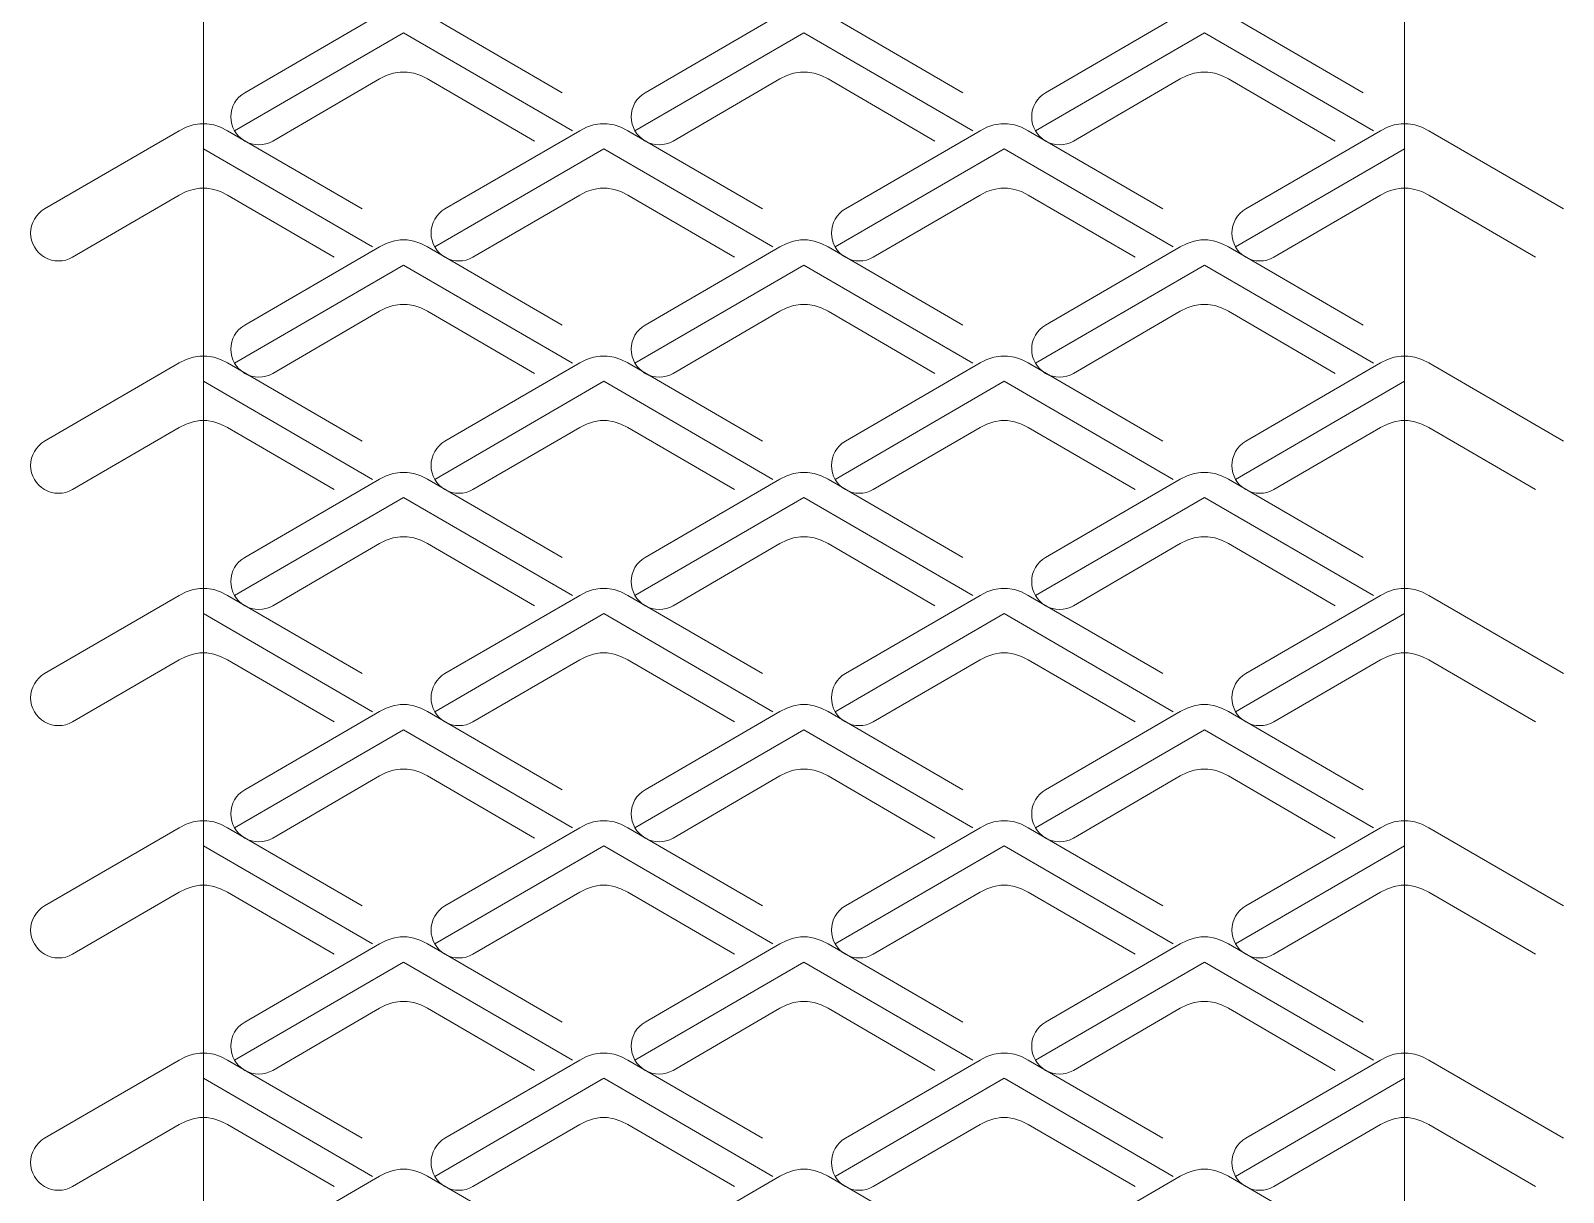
# Model space of a CAD drawing. Header units: metres. Extents: x -3 to 24, y 0 to 162.
# Drawn here: x -3.1 to 24.39, y 59.17 to 80 of the extents above; entities that cross this region are included whole.
import ezdxf

# ---------------------------------------------------------------- set-up
doc = ezdxf.new("R2010")
doc.units = ezdxf.units.M
doc.layers.add('TOP', color=1, linetype='Continuous', lineweight=0)

msp = doc.modelspace()

# ---------------------------------------------------------------- linework, layer by layer
at = {"layer": 'TOP'}
for p, q in [((0.743, 78.883), (3.158, 80.285)), ((4.022, 80.285), (6.437, 78.883)), ((7.923, 78.883), (10.338, 80.285)), ((11.202, 80.285), (13.617, 78.883)), ((15.103, 78.883), (17.518, 80.285)), ((18.382, 80.285), (20.797, 78.883)), ((0.56, 78.2), (3.59, 79.959)), ((3.59, 79.959), (6.62, 78.2)), ((7.74, 78.2), (10.77, 79.959)), ((10.77, 79.959), (13.8, 78.2)), ((14.92, 78.2), (17.95, 79.959)), ((17.95, 79.959), (20.98, 78.2)), ((3.158, 79.13), (3.281, 79.192)), ((3.281, 79.192), (3.405, 79.233)), ((3.405, 79.233), (3.528, 79.253)), ((3.528, 79.253), (3.652, 79.253)), ((3.652, 79.253), (3.775, 79.233)), ((3.775, 79.233), (3.899, 79.192)), ((3.899, 79.192), (4.022, 79.13)), ((10.338, 79.13), (10.461, 79.192)), ((10.461, 79.192), (10.585, 79.233)), ((10.585, 79.233), (10.708, 79.253)), ((10.708, 79.253), (10.832, 79.253)), ((10.832, 79.253), (10.955, 79.233)), ((10.955, 79.233), (11.079, 79.192)), ((11.079, 79.192), (11.202, 79.13)), ((17.518, 79.13), (17.641, 79.192)), ((17.641, 79.192), (17.765, 79.233)), ((17.765, 79.233), (17.888, 79.253)), ((17.888, 79.253), (18.012, 79.253)), ((18.012, 79.253), (18.135, 79.233)), ((18.135, 79.233), (18.259, 79.192)), ((18.259, 79.192), (18.382, 79.13)), ((1.243, 78.017), (3.158, 79.13)), ((4.022, 79.13), (5.937, 78.017)), ((8.423, 78.017), (10.338, 79.13)), ((11.202, 79.13), (13.117, 78.017)), ((15.603, 78.017), (17.518, 79.13)), ((18.382, 79.13), (20.297, 78.017)), ((-2.847, 76.801), (-0.432, 78.203)), ((-0.432, 78.203), (-0.309, 78.264)), ((-0.309, 78.264), (-0.185, 78.305)), ((-0.185, 78.305), (-0.062, 78.326)), ((-0.062, 78.326), (0.062, 78.326)), ((0.062, 78.326), (0.185, 78.305)), ((0.185, 78.305), (0.309, 78.264)), ((0.309, 78.264), (0.432, 78.203)), ((0.432, 78.203), (2.847, 76.801)), ((4.333, 76.801), (6.748, 78.203)), ((6.748, 78.203), (6.871, 78.264)), ((6.871, 78.264), (6.995, 78.305)), ((6.995, 78.305), (7.118, 78.326)), ((7.118, 78.326), (7.242, 78.326)), ((7.242, 78.326), (7.365, 78.305)), ((7.365, 78.305), (7.489, 78.264)), ((7.489, 78.264), (7.612, 78.203)), ((7.612, 78.203), (10.027, 76.801)), ((11.513, 76.801), (13.928, 78.203)), ((13.928, 78.203), (14.051, 78.264)), ((14.051, 78.264), (14.175, 78.305)), ((14.175, 78.305), (14.298, 78.326)), ((14.298, 78.326), (14.422, 78.326)), ((14.422, 78.326), (14.545, 78.305)), ((14.545, 78.305), (14.669, 78.264)), ((14.669, 78.264), (14.792, 78.203)), ((14.792, 78.203), (17.207, 76.801)), ((18.693, 76.801), (21.108, 78.203)), ((21.108, 78.203), (21.231, 78.264)), ((21.231, 78.264), (21.355, 78.305)), ((21.355, 78.305), (21.478, 78.326)), ((21.478, 78.326), (21.602, 78.326)), ((21.602, 78.326), (21.725, 78.305)), ((21.725, 78.305), (21.849, 78.264)), ((21.849, 78.264), (21.972, 78.203)), ((21.972, 78.203), (24.387, 76.801)), ((0, 77.877), (3.03, 76.118)), ((4.15, 76.118), (7.18, 77.877)), ((7.18, 77.877), (10.21, 76.118)), ((11.33, 76.118), (14.36, 77.877)), ((14.36, 77.877), (17.39, 76.118)), ((18.51, 76.118), (21.54, 77.877)), ((-2.347, 75.935), (-0.432, 77.048)), ((-0.432, 77.048), (-0.309, 77.11)), ((-0.309, 77.11), (-0.185, 77.151)), ((-0.185, 77.151), (-0.062, 77.171)), ((-0.062, 77.171), (0.062, 77.171)), ((0.062, 77.171), (0.185, 77.151)), ((0.185, 77.151), (0.309, 77.11)), ((0.309, 77.11), (0.432, 77.048)), ((0.432, 77.048), (2.347, 75.935)), ((4.833, 75.935), (6.748, 77.048)), ((6.748, 77.048), (6.871, 77.11)), ((6.871, 77.11), (6.995, 77.151)), ((6.995, 77.151), (7.118, 77.171)), ((7.118, 77.171), (7.242, 77.171)), ((7.242, 77.171), (7.365, 77.151)), ((7.365, 77.151), (7.489, 77.11)), ((7.489, 77.11), (7.612, 77.048)), ((7.612, 77.048), (9.527, 75.935)), ((12.013, 75.935), (13.928, 77.048)), ((13.928, 77.048), (14.051, 77.11)), ((14.051, 77.11), (14.175, 77.151)), ((14.175, 77.151), (14.298, 77.171)), ((14.298, 77.171), (14.422, 77.171)), ((14.422, 77.171), (14.545, 77.151)), ((14.545, 77.151), (14.669, 77.11)), ((14.669, 77.11), (14.792, 77.048)), ((14.792, 77.048), (16.707, 75.935)), ((19.193, 75.935), (21.108, 77.048)), ((21.108, 77.048), (21.231, 77.11)), ((21.231, 77.11), (21.355, 77.151)), ((21.355, 77.151), (21.478, 77.171)), ((21.478, 77.171), (21.602, 77.171)), ((21.602, 77.171), (21.725, 77.151)), ((21.725, 77.151), (21.849, 77.11)), ((21.849, 77.11), (21.972, 77.048)), ((21.972, 77.048), (23.887, 75.935)), ((3.158, 76.121), (3.281, 76.182)), ((3.281, 76.182), (3.405, 76.223)), ((3.405, 76.223), (3.528, 76.244)), ((3.528, 76.244), (3.652, 76.244)), ((3.652, 76.244), (3.775, 76.223)), ((3.775, 76.223), (3.899, 76.182)), ((3.899, 76.182), (4.022, 76.121)), ((10.338, 76.121), (10.461, 76.182)), ((10.461, 76.182), (10.585, 76.223)), ((10.585, 76.223), (10.708, 76.244)), ((10.708, 76.244), (10.832, 76.244)), ((10.832, 76.244), (10.955, 76.223)), ((10.955, 76.223), (11.079, 76.182)), ((11.079, 76.182), (11.202, 76.121)), ((17.518, 76.121), (17.641, 76.182)), ((17.641, 76.182), (17.765, 76.223)), ((17.765, 76.223), (17.888, 76.244)), ((17.888, 76.244), (18.012, 76.244)), ((18.012, 76.244), (18.135, 76.223)), ((18.135, 76.223), (18.259, 76.182)), ((18.259, 76.182), (18.382, 76.121)), ((0.743, 74.719), (3.158, 76.121)), ((4.022, 76.121), (6.437, 74.719)), ((7.923, 74.719), (10.338, 76.121)), ((11.202, 76.121), (13.617, 74.719)), ((15.103, 74.719), (17.518, 76.121)), ((18.382, 76.121), (20.797, 74.719)), ((0.56, 74.036), (3.59, 75.795)), ((3.59, 75.795), (6.62, 74.036)), ((7.74, 74.036), (10.77, 75.795)), ((10.77, 75.795), (13.8, 74.036)), ((14.92, 74.036), (17.95, 75.795)), ((17.95, 75.795), (20.98, 74.036)), ((3.281, 75.027), (3.405, 75.068)), ((3.405, 75.068), (3.528, 75.089)), ((3.528, 75.089), (3.652, 75.089)), ((3.652, 75.089), (3.775, 75.068)), ((3.775, 75.068), (3.899, 75.027)), ((10.461, 75.027), (10.585, 75.068)), ((10.585, 75.068), (10.708, 75.089)), ((10.708, 75.089), (10.832, 75.089)), ((10.832, 75.089), (10.955, 75.068)), ((10.955, 75.068), (11.079, 75.027)), ((17.641, 75.027), (17.765, 75.068)), ((17.765, 75.068), (17.888, 75.089)), ((17.888, 75.089), (18.012, 75.089)), ((18.012, 75.089), (18.135, 75.068)), ((18.135, 75.068), (18.259, 75.027)), ((1.243, 73.853), (3.158, 74.966)), ((3.158, 74.966), (3.281, 75.027)), ((3.899, 75.027), (4.022, 74.966)), ((4.022, 74.966), (5.937, 73.853)), ((8.423, 73.853), (10.338, 74.966)), ((10.338, 74.966), (10.461, 75.027)), ((11.079, 75.027), (11.202, 74.966)), ((11.202, 74.966), (13.117, 73.853)), ((15.603, 73.853), (17.518, 74.966)), ((17.518, 74.966), (17.641, 75.027)), ((18.259, 75.027), (18.382, 74.966)), ((18.382, 74.966), (20.297, 73.853)), ((-2.847, 72.636), (-0.432, 74.039)), ((-0.432, 74.039), (-0.309, 74.1)), ((-0.309, 74.1), (-0.185, 74.141)), ((-0.185, 74.141), (-0.062, 74.162)), ((-0.062, 74.162), (0.062, 74.162)), ((0.062, 74.162), (0.185, 74.141)), ((0.185, 74.141), (0.309, 74.1)), ((0.309, 74.1), (0.432, 74.039)), ((0.432, 74.039), (2.847, 72.636)), ((4.333, 72.636), (6.748, 74.039)), ((6.748, 74.039), (6.871, 74.1)), ((6.871, 74.1), (6.995, 74.141)), ((6.995, 74.141), (7.118, 74.162)), ((7.118, 74.162), (7.242, 74.162)), ((7.242, 74.162), (7.365, 74.141)), ((7.365, 74.141), (7.489, 74.1)), ((7.489, 74.1), (7.612, 74.039)), ((7.612, 74.039), (10.027, 72.636)), ((11.513, 72.636), (13.928, 74.039)), ((13.928, 74.039), (14.051, 74.1)), ((14.051, 74.1), (14.175, 74.141)), ((14.175, 74.141), (14.298, 74.162)), ((14.298, 74.162), (14.422, 74.162)), ((14.422, 74.162), (14.545, 74.141)), ((14.545, 74.141), (14.669, 74.1)), ((14.669, 74.1), (14.792, 74.039)), ((14.792, 74.039), (17.207, 72.636)), ((18.693, 72.636), (21.108, 74.039)), ((21.108, 74.039), (21.231, 74.1)), ((21.231, 74.1), (21.355, 74.141)), ((21.355, 74.141), (21.478, 74.162)), ((21.478, 74.162), (21.602, 74.162)), ((21.602, 74.162), (21.725, 74.141)), ((21.725, 74.141), (21.849, 74.1)), ((21.849, 74.1), (21.972, 74.039)), ((21.972, 74.039), (24.387, 72.636)), ((0, 73.712), (3.03, 71.953)), ((4.15, 71.953), (7.18, 73.712)), ((7.18, 73.712), (10.21, 71.953)), ((11.33, 71.953), (14.36, 73.712)), ((14.36, 73.712), (17.39, 71.953)), ((18.51, 71.953), (21.54, 73.712)), ((-2.347, 71.77), (-0.432, 72.884)), ((-0.432, 72.884), (-0.309, 72.945)), ((-0.309, 72.945), (-0.185, 72.986)), ((-0.185, 72.986), (-0.062, 73.007)), ((-0.062, 73.007), (0.062, 73.007)), ((0.062, 73.007), (0.185, 72.986)), ((0.185, 72.986), (0.309, 72.945)), ((0.309, 72.945), (0.432, 72.884)), ((0.432, 72.884), (2.347, 71.77)), ((4.833, 71.77), (6.748, 72.884)), ((6.748, 72.884), (6.871, 72.945)), ((6.871, 72.945), (6.995, 72.986)), ((6.995, 72.986), (7.118, 73.007)), ((7.118, 73.007), (7.242, 73.007)), ((7.242, 73.007), (7.365, 72.986)), ((7.365, 72.986), (7.489, 72.945)), ((7.489, 72.945), (7.612, 72.884)), ((7.612, 72.884), (9.527, 71.77)), ((12.013, 71.77), (13.928, 72.884)), ((13.928, 72.884), (14.051, 72.945)), ((14.051, 72.945), (14.175, 72.986)), ((14.175, 72.986), (14.298, 73.007)), ((14.298, 73.007), (14.422, 73.007)), ((14.422, 73.007), (14.545, 72.986)), ((14.545, 72.986), (14.669, 72.945)), ((14.669, 72.945), (14.792, 72.884)), ((14.792, 72.884), (16.707, 71.77)), ((19.193, 71.77), (21.108, 72.884)), ((21.108, 72.884), (21.231, 72.945)), ((21.231, 72.945), (21.355, 72.986)), ((21.355, 72.986), (21.478, 73.007)), ((21.478, 73.007), (21.602, 73.007)), ((21.602, 73.007), (21.725, 72.986)), ((21.725, 72.986), (21.849, 72.945)), ((21.849, 72.945), (21.972, 72.884)), ((21.972, 72.884), (23.887, 71.77)), ((3.158, 71.956), (3.281, 72.018)), ((3.281, 72.018), (3.405, 72.059)), ((3.405, 72.059), (3.528, 72.079)), ((3.528, 72.079), (3.652, 72.079)), ((3.652, 72.079), (3.775, 72.059)), ((3.775, 72.059), (3.899, 72.018)), ((3.899, 72.018), (4.022, 71.956)), ((10.338, 71.956), (10.461, 72.018)), ((10.461, 72.018), (10.585, 72.059)), ((10.585, 72.059), (10.708, 72.079)), ((10.708, 72.079), (10.832, 72.079)), ((10.832, 72.079), (10.955, 72.059)), ((10.955, 72.059), (11.079, 72.018)), ((11.079, 72.018), (11.202, 71.956)), ((17.518, 71.956), (17.641, 72.018)), ((17.641, 72.018), (17.765, 72.059)), ((17.765, 72.059), (17.888, 72.079)), ((17.888, 72.079), (18.012, 72.079)), ((18.012, 72.079), (18.135, 72.059)), ((18.135, 72.059), (18.259, 72.018)), ((18.259, 72.018), (18.382, 71.956)), ((0.743, 70.554), (3.158, 71.956)), ((4.022, 71.956), (6.437, 70.554)), ((7.923, 70.554), (10.338, 71.956)), ((11.202, 71.956), (13.617, 70.554)), ((15.103, 70.554), (17.518, 71.956)), ((18.382, 71.956), (20.797, 70.554)), ((0.56, 69.871), (3.59, 71.63)), ((3.59, 71.63), (6.62, 69.871)), ((7.74, 69.871), (10.77, 71.63)), ((10.77, 71.63), (13.8, 69.871)), ((14.92, 69.871), (17.95, 71.63)), ((17.95, 71.63), (20.98, 69.871)), ((3.405, 70.904), (3.528, 70.925)), ((3.528, 70.925), (3.652, 70.925)), ((3.652, 70.925), (3.775, 70.904)), ((10.585, 70.904), (10.708, 70.925)), ((10.708, 70.925), (10.832, 70.925)), ((10.832, 70.925), (10.955, 70.904)), ((17.765, 70.904), (17.888, 70.925)), ((17.888, 70.925), (18.012, 70.925)), ((18.012, 70.925), (18.135, 70.904)), ((1.243, 69.688), (3.158, 70.801)), ((3.158, 70.801), (3.281, 70.863)), ((3.281, 70.863), (3.405, 70.904)), ((3.775, 70.904), (3.899, 70.863)), ((3.899, 70.863), (4.022, 70.801)), ((4.022, 70.801), (5.937, 69.688)), ((8.423, 69.688), (10.338, 70.801)), ((10.338, 70.801), (10.461, 70.863)), ((10.461, 70.863), (10.585, 70.904)), ((10.955, 70.904), (11.079, 70.863)), ((11.079, 70.863), (11.202, 70.801)), ((11.202, 70.801), (13.117, 69.688)), ((15.603, 69.688), (17.518, 70.801)), ((17.518, 70.801), (17.641, 70.863)), ((17.641, 70.863), (17.765, 70.904)), ((18.135, 70.904), (18.259, 70.863)), ((18.259, 70.863), (18.382, 70.801)), ((18.382, 70.801), (20.297, 69.688)), ((-2.847, 68.472), (-0.432, 69.874)), ((-0.432, 69.874), (-0.309, 69.936)), ((-0.309, 69.936), (-0.185, 69.977)), ((-0.185, 69.977), (-0.062, 69.997)), ((-0.062, 69.997), (0.062, 69.997)), ((0.062, 69.997), (0.185, 69.977)), ((0.185, 69.977), (0.309, 69.936)), ((0.309, 69.936), (0.432, 69.874)), ((0.432, 69.874), (2.847, 68.472)), ((4.333, 68.472), (6.748, 69.874)), ((6.748, 69.874), (6.871, 69.936)), ((6.871, 69.936), (6.995, 69.977)), ((6.995, 69.977), (7.118, 69.997)), ((7.118, 69.997), (7.242, 69.997)), ((7.242, 69.997), (7.365, 69.977)), ((7.365, 69.977), (7.489, 69.936)), ((7.489, 69.936), (7.612, 69.874)), ((7.612, 69.874), (10.027, 68.472)), ((11.513, 68.472), (13.928, 69.874)), ((13.928, 69.874), (14.051, 69.936)), ((14.051, 69.936), (14.175, 69.977)), ((14.175, 69.977), (14.298, 69.997)), ((14.298, 69.997), (14.422, 69.997)), ((14.422, 69.997), (14.545, 69.977)), ((14.545, 69.977), (14.669, 69.936)), ((14.669, 69.936), (14.792, 69.874)), ((14.792, 69.874), (17.207, 68.472)), ((18.693, 68.472), (21.108, 69.874)), ((21.108, 69.874), (21.231, 69.936)), ((21.231, 69.936), (21.355, 69.977)), ((21.355, 69.977), (21.478, 69.997)), ((21.478, 69.997), (21.602, 69.997)), ((21.602, 69.997), (21.725, 69.977)), ((21.725, 69.977), (21.849, 69.936)), ((21.849, 69.936), (21.972, 69.874)), ((21.972, 69.874), (24.387, 68.472)), ((0, 69.548), (3.03, 67.789)), ((4.15, 67.789), (7.18, 69.548)), ((7.18, 69.548), (10.21, 67.789)), ((11.33, 67.789), (14.36, 69.548)), ((14.36, 69.548), (17.39, 67.789)), ((18.51, 67.789), (21.54, 69.548)), ((-2.347, 67.606), (-0.432, 68.719)), ((-0.432, 68.719), (-0.309, 68.781)), ((-0.309, 68.781), (-0.185, 68.822)), ((-0.185, 68.822), (-0.062, 68.842)), ((-0.062, 68.842), (0.062, 68.842)), ((0.062, 68.842), (0.185, 68.822)), ((0.185, 68.822), (0.309, 68.781)), ((0.309, 68.781), (0.432, 68.719)), ((0.432, 68.719), (2.347, 67.606)), ((4.833, 67.606), (6.748, 68.719)), ((6.748, 68.719), (6.871, 68.781)), ((6.871, 68.781), (6.995, 68.822)), ((6.995, 68.822), (7.118, 68.842)), ((7.118, 68.842), (7.242, 68.842)), ((7.242, 68.842), (7.365, 68.822)), ((7.365, 68.822), (7.489, 68.781)), ((7.489, 68.781), (7.612, 68.719)), ((7.612, 68.719), (9.527, 67.606)), ((12.013, 67.606), (13.928, 68.719)), ((13.928, 68.719), (14.051, 68.781)), ((14.051, 68.781), (14.175, 68.822)), ((14.175, 68.822), (14.298, 68.842)), ((14.298, 68.842), (14.422, 68.842)), ((14.422, 68.842), (14.545, 68.822)), ((14.545, 68.822), (14.669, 68.781)), ((14.669, 68.781), (14.792, 68.719)), ((14.792, 68.719), (16.707, 67.606)), ((19.193, 67.606), (21.108, 68.719)), ((21.108, 68.719), (21.231, 68.781)), ((21.231, 68.781), (21.355, 68.822)), ((21.355, 68.822), (21.478, 68.842)), ((21.478, 68.842), (21.602, 68.842)), ((21.602, 68.842), (21.725, 68.822)), ((21.725, 68.822), (21.849, 68.781)), ((21.849, 68.781), (21.972, 68.719)), ((21.972, 68.719), (23.887, 67.606)), ((3.281, 67.854), (3.405, 67.895)), ((3.405, 67.895), (3.528, 67.915)), ((3.528, 67.915), (3.652, 67.915)), ((3.652, 67.915), (3.775, 67.895)), ((3.775, 67.895), (3.899, 67.854)), ((10.461, 67.854), (10.585, 67.895)), ((10.585, 67.895), (10.708, 67.915)), ((10.708, 67.915), (10.832, 67.915)), ((10.832, 67.915), (10.955, 67.895)), ((10.955, 67.895), (11.079, 67.854)), ((17.641, 67.854), (17.765, 67.895)), ((17.765, 67.895), (17.888, 67.915)), ((17.888, 67.915), (18.012, 67.915)), ((18.012, 67.915), (18.135, 67.895)), ((18.135, 67.895), (18.259, 67.854)), ((0.743, 66.39), (3.158, 67.792)), ((3.158, 67.792), (3.281, 67.854)), ((3.899, 67.854), (4.022, 67.792)), ((4.022, 67.792), (6.437, 66.39)), ((7.923, 66.39), (10.338, 67.792)), ((10.338, 67.792), (10.461, 67.854)), ((11.079, 67.854), (11.202, 67.792)), ((11.202, 67.792), (13.617, 66.39)), ((15.103, 66.39), (17.518, 67.792)), ((17.518, 67.792), (17.641, 67.854)), ((18.259, 67.854), (18.382, 67.792)), ((18.382, 67.792), (20.797, 66.39)), ((0.56, 65.707), (3.59, 67.466)), ((3.59, 67.466), (6.62, 65.707)), ((7.74, 65.707), (10.77, 67.466)), ((10.77, 67.466), (13.8, 65.707)), ((14.92, 65.707), (17.95, 67.466)), ((17.95, 67.466), (20.98, 65.707)), ((1.243, 65.524), (3.158, 66.637)), ((3.158, 66.637), (3.281, 66.699)), ((3.281, 66.699), (3.405, 66.74)), ((3.405, 66.74), (3.528, 66.76)), ((3.528, 66.76), (3.652, 66.76)), ((3.652, 66.76), (3.775, 66.74)), ((3.775, 66.74), (3.899, 66.699)), ((3.899, 66.699), (4.022, 66.637)), ((4.022, 66.637), (5.937, 65.524)), ((8.423, 65.524), (10.338, 66.637)), ((10.338, 66.637), (10.461, 66.699)), ((10.461, 66.699), (10.585, 66.74)), ((10.585, 66.74), (10.708, 66.76)), ((10.708, 66.76), (10.832, 66.76)), ((10.832, 66.76), (10.955, 66.74)), ((10.955, 66.74), (11.079, 66.699)), ((11.079, 66.699), (11.202, 66.637)), ((11.202, 66.637), (13.117, 65.524)), ((15.603, 65.524), (17.518, 66.637)), ((17.518, 66.637), (17.641, 66.699)), ((17.641, 66.699), (17.765, 66.74)), ((17.765, 66.74), (17.888, 66.76)), ((17.888, 66.76), (18.012, 66.76)), ((18.012, 66.76), (18.135, 66.74)), ((18.135, 66.74), (18.259, 66.699)), ((18.259, 66.699), (18.382, 66.637)), ((18.382, 66.637), (20.297, 65.524)), ((-2.847, 64.308), (-0.432, 65.71)), ((-0.432, 65.71), (-0.309, 65.771)), ((-0.309, 65.771), (-0.185, 65.812)), ((-0.185, 65.812), (-0.062, 65.833)), ((-0.062, 65.833), (0.062, 65.833)), ((0.062, 65.833), (0.185, 65.812)), ((0.185, 65.812), (0.309, 65.771)), ((0.309, 65.771), (0.432, 65.71)), ((0.432, 65.71), (2.847, 64.308)), ((4.333, 64.308), (6.748, 65.71)), ((6.748, 65.71), (6.871, 65.771)), ((6.871, 65.771), (6.995, 65.812)), ((6.995, 65.812), (7.118, 65.833)), ((7.118, 65.833), (7.242, 65.833)), ((7.242, 65.833), (7.365, 65.812)), ((7.365, 65.812), (7.489, 65.771)), ((7.489, 65.771), (7.612, 65.71)), ((7.612, 65.71), (10.027, 64.308)), ((11.513, 64.308), (13.928, 65.71)), ((13.928, 65.71), (14.051, 65.771)), ((14.051, 65.771), (14.175, 65.812)), ((14.175, 65.812), (14.298, 65.833)), ((14.298, 65.833), (14.422, 65.833)), ((14.422, 65.833), (14.545, 65.812)), ((14.545, 65.812), (14.669, 65.771)), ((14.669, 65.771), (14.792, 65.71)), ((14.792, 65.71), (17.207, 64.308)), ((18.693, 64.308), (21.108, 65.71)), ((21.108, 65.71), (21.231, 65.771)), ((21.231, 65.771), (21.355, 65.812)), ((21.355, 65.812), (21.478, 65.833)), ((21.478, 65.833), (21.602, 65.833)), ((21.602, 65.833), (21.725, 65.812)), ((21.725, 65.812), (21.849, 65.771)), ((21.849, 65.771), (21.972, 65.71)), ((21.972, 65.71), (24.387, 64.308)), ((0, 65.384), (3.03, 63.625)), ((4.15, 63.625), (7.18, 65.384)), ((7.18, 65.384), (10.21, 63.625)), ((11.33, 63.625), (14.36, 65.384)), ((14.36, 65.384), (17.39, 63.625)), ((18.51, 63.625), (21.54, 65.384)), ((-0.432, 64.555), (-0.309, 64.616)), ((-0.309, 64.616), (-0.185, 64.657)), ((-0.185, 64.657), (-0.062, 64.678)), ((-0.062, 64.678), (0.062, 64.678)), ((0.062, 64.678), (0.185, 64.657)), ((0.185, 64.657), (0.309, 64.616)), ((0.309, 64.616), (0.432, 64.555)), ((6.748, 64.555), (6.871, 64.616)), ((6.871, 64.616), (6.995, 64.657)), ((6.995, 64.657), (7.118, 64.678)), ((7.118, 64.678), (7.242, 64.678)), ((7.242, 64.678), (7.365, 64.657)), ((7.365, 64.657), (7.489, 64.616)), ((7.489, 64.616), (7.612, 64.555)), ((13.928, 64.555), (14.051, 64.616)), ((14.051, 64.616), (14.175, 64.657)), ((14.175, 64.657), (14.298, 64.678)), ((14.298, 64.678), (14.422, 64.678)), ((14.422, 64.678), (14.545, 64.657)), ((14.545, 64.657), (14.669, 64.616)), ((14.669, 64.616), (14.792, 64.555)), ((21.108, 64.555), (21.231, 64.616)), ((21.231, 64.616), (21.355, 64.657)), ((21.355, 64.657), (21.478, 64.678)), ((21.478, 64.678), (21.602, 64.678)), ((21.602, 64.678), (21.725, 64.657)), ((21.725, 64.657), (21.849, 64.616)), ((21.849, 64.616), (21.972, 64.555)), ((-2.347, 63.442), (-0.432, 64.555)), ((0.432, 64.555), (2.347, 63.442)), ((4.833, 63.442), (6.748, 64.555)), ((7.612, 64.555), (9.527, 63.442)), ((12.013, 63.442), (13.928, 64.555)), ((14.792, 64.555), (16.707, 63.442)), ((19.193, 63.442), (21.108, 64.555)), ((21.972, 64.555), (23.887, 63.442)), ((0.743, 62.226), (3.158, 63.628)), ((3.158, 63.628), (3.281, 63.689)), ((3.281, 63.689), (3.405, 63.73)), ((3.405, 63.73), (3.528, 63.751)), ((3.528, 63.751), (3.652, 63.751)), ((3.652, 63.751), (3.775, 63.73)), ((3.775, 63.73), (3.899, 63.689)), ((3.899, 63.689), (4.022, 63.628)), ((4.022, 63.628), (6.437, 62.226)), ((7.923, 62.226), (10.338, 63.628)), ((10.338, 63.628), (10.461, 63.689)), ((10.461, 63.689), (10.585, 63.73)), ((10.585, 63.73), (10.708, 63.751)), ((10.708, 63.751), (10.832, 63.751)), ((10.832, 63.751), (10.955, 63.73)), ((10.955, 63.73), (11.079, 63.689)), ((11.079, 63.689), (11.202, 63.628)), ((11.202, 63.628), (13.617, 62.226)), ((15.103, 62.226), (17.518, 63.628)), ((17.518, 63.628), (17.641, 63.689)), ((17.641, 63.689), (17.765, 63.73)), ((17.765, 63.73), (17.888, 63.751)), ((17.888, 63.751), (18.012, 63.751)), ((18.012, 63.751), (18.135, 63.73)), ((18.135, 63.73), (18.259, 63.689)), ((18.259, 63.689), (18.382, 63.628)), ((18.382, 63.628), (20.797, 62.226)), ((0.56, 61.543), (3.59, 63.301)), ((3.59, 63.301), (6.62, 61.543)), ((7.74, 61.543), (10.77, 63.301)), ((10.77, 63.301), (13.8, 61.543)), ((14.92, 61.543), (17.95, 63.301)), ((17.95, 63.301), (20.98, 61.543)), ((1.243, 61.36), (3.158, 62.473)), ((3.158, 62.473), (3.281, 62.534)), ((3.281, 62.534), (3.405, 62.575)), ((3.405, 62.575), (3.528, 62.596)), ((3.528, 62.596), (3.652, 62.596)), ((3.652, 62.596), (3.775, 62.575)), ((3.775, 62.575), (3.899, 62.534)), ((3.899, 62.534), (4.022, 62.473)), ((4.022, 62.473), (5.937, 61.36)), ((8.423, 61.36), (10.338, 62.473)), ((10.338, 62.473), (10.461, 62.534)), ((10.461, 62.534), (10.585, 62.575)), ((10.585, 62.575), (10.708, 62.596)), ((10.708, 62.596), (10.832, 62.596)), ((10.832, 62.596), (10.955, 62.575)), ((10.955, 62.575), (11.079, 62.534)), ((11.079, 62.534), (11.202, 62.473)), ((11.202, 62.473), (13.117, 61.36)), ((15.603, 61.36), (17.518, 62.473)), ((17.518, 62.473), (17.641, 62.534)), ((17.641, 62.534), (17.765, 62.575)), ((17.765, 62.575), (17.888, 62.596)), ((17.888, 62.596), (18.012, 62.596)), ((18.012, 62.596), (18.135, 62.575)), ((18.135, 62.575), (18.259, 62.534)), ((18.259, 62.534), (18.382, 62.473)), ((18.382, 62.473), (20.297, 61.36)), ((-0.432, 61.545), (-0.309, 61.607)), ((-0.309, 61.607), (-0.185, 61.648)), ((-0.185, 61.648), (-0.062, 61.668)), ((-0.062, 61.668), (0.062, 61.668)), ((0.062, 61.668), (0.185, 61.648)), ((0.185, 61.648), (0.309, 61.607)), ((0.309, 61.607), (0.432, 61.545)), ((6.748, 61.545), (6.871, 61.607)), ((6.871, 61.607), (6.995, 61.648)), ((6.995, 61.648), (7.118, 61.668)), ((7.118, 61.668), (7.242, 61.668)), ((7.242, 61.668), (7.365, 61.648)), ((7.365, 61.648), (7.489, 61.607)), ((7.489, 61.607), (7.612, 61.545)), ((13.928, 61.545), (14.051, 61.607)), ((14.051, 61.607), (14.175, 61.648)), ((14.175, 61.648), (14.298, 61.668)), ((14.298, 61.668), (14.422, 61.668)), ((14.422, 61.668), (14.545, 61.648)), ((14.545, 61.648), (14.669, 61.607)), ((14.669, 61.607), (14.792, 61.545)), ((21.108, 61.545), (21.231, 61.607)), ((21.231, 61.607), (21.355, 61.648)), ((21.355, 61.648), (21.478, 61.668)), ((21.478, 61.668), (21.602, 61.668)), ((21.602, 61.668), (21.725, 61.648)), ((21.725, 61.648), (21.849, 61.607)), ((21.849, 61.607), (21.972, 61.545)), ((-2.847, 60.143), (-0.432, 61.545)), ((0.432, 61.545), (2.847, 60.143)), ((4.333, 60.143), (6.748, 61.545)), ((7.612, 61.545), (10.027, 60.143)), ((11.513, 60.143), (13.928, 61.545)), ((14.792, 61.545), (17.207, 60.143)), ((18.693, 60.143), (21.108, 61.545)), ((21.972, 61.545), (24.387, 60.143)), ((0, 61.219), (3.03, 59.46)), ((4.15, 59.46), (7.18, 61.219)), ((7.18, 61.219), (10.21, 59.46)), ((11.33, 59.46), (14.36, 61.219)), ((14.36, 61.219), (17.39, 59.46)), ((18.51, 59.46), (21.54, 61.219)), ((-0.309, 60.452), (-0.185, 60.493)), ((-0.185, 60.493), (-0.062, 60.514)), ((-0.062, 60.514), (0.062, 60.514)), ((0.062, 60.514), (0.185, 60.493)), ((0.185, 60.493), (0.309, 60.452)), ((6.871, 60.452), (6.995, 60.493)), ((6.995, 60.493), (7.118, 60.514)), ((7.118, 60.514), (7.242, 60.514)), ((7.242, 60.514), (7.365, 60.493)), ((7.365, 60.493), (7.489, 60.452)), ((14.051, 60.452), (14.175, 60.493)), ((14.175, 60.493), (14.298, 60.514)), ((14.298, 60.514), (14.422, 60.514)), ((14.422, 60.514), (14.545, 60.493)), ((14.545, 60.493), (14.669, 60.452)), ((21.231, 60.452), (21.355, 60.493)), ((21.355, 60.493), (21.478, 60.514)), ((21.478, 60.514), (21.602, 60.514)), ((21.602, 60.514), (21.725, 60.493)), ((21.725, 60.493), (21.849, 60.452)), ((-2.347, 59.277), (-0.432, 60.391)), ((-0.432, 60.391), (-0.309, 60.452)), ((0.309, 60.452), (0.432, 60.391)), ((0.432, 60.391), (2.347, 59.277)), ((4.833, 59.277), (6.748, 60.391)), ((6.748, 60.391), (6.871, 60.452)), ((7.489, 60.452), (7.612, 60.391)), ((7.612, 60.391), (9.527, 59.277)), ((12.013, 59.277), (13.928, 60.391)), ((13.928, 60.391), (14.051, 60.452)), ((14.669, 60.452), (14.792, 60.391)), ((14.792, 60.391), (16.707, 59.277)), ((19.193, 59.277), (21.108, 60.391)), ((21.108, 60.391), (21.231, 60.452)), ((21.849, 60.452), (21.972, 60.391)), ((21.972, 60.391), (23.887, 59.277)), ((0.743, 58.061), (3.158, 59.463)), ((3.158, 59.463), (3.281, 59.525)), ((3.281, 59.525), (3.405, 59.566)), ((3.405, 59.566), (3.528, 59.586)), ((3.528, 59.586), (3.652, 59.586)), ((3.652, 59.586), (3.775, 59.566)), ((3.775, 59.566), (3.899, 59.525)), ((3.899, 59.525), (4.022, 59.463)), ((4.022, 59.463), (6.437, 58.061)), ((7.923, 58.061), (10.338, 59.463)), ((10.338, 59.463), (10.461, 59.525)), ((10.461, 59.525), (10.585, 59.566)), ((10.585, 59.566), (10.708, 59.586)), ((10.708, 59.586), (10.832, 59.586)), ((10.832, 59.586), (10.955, 59.566)), ((10.955, 59.566), (11.079, 59.525)), ((11.079, 59.525), (11.202, 59.463)), ((11.202, 59.463), (13.617, 58.061)), ((15.103, 58.061), (17.518, 59.463)), ((17.518, 59.463), (17.641, 59.525)), ((17.641, 59.525), (17.765, 59.566)), ((17.765, 59.566), (17.888, 59.586)), ((17.888, 59.586), (18.012, 59.586)), ((18.012, 59.586), (18.135, 59.566)), ((18.135, 59.566), (18.259, 59.525)), ((18.259, 59.525), (18.382, 59.463)), ((18.382, 59.463), (20.797, 58.061))]:
    msp.add_line(p, q, dxfattribs=at)
msp.add_lwpolyline([(0, 0), (0, 162), (21.54, 162), (21.54, 0)], close=True, dxfattribs=at)
for centre in [(0.993, 78.45), (8.173, 78.45), (15.353, 78.45), (-2.597, 76.368), (4.583, 76.368), (11.763, 76.368), (18.943, 76.368), (0.993, 74.286), (8.173, 74.286), (15.353, 74.286), (-2.597, 72.203), (4.583, 72.203), (11.763, 72.203), (18.943, 72.203), (0.993, 70.121), (8.173, 70.121), (15.353, 70.121), (-2.597, 68.039), (4.583, 68.039), (11.763, 68.039), (18.943, 68.039), (0.993, 65.957), (8.173, 65.957), (15.353, 65.957), (-2.597, 63.875), (4.583, 63.875), (11.763, 63.875), (18.943, 63.875), (0.993, 61.793), (8.173, 61.793), (15.353, 61.793), (-2.597, 59.71), (4.583, 59.71), (11.763, 59.71), (18.943, 59.71)]:
    msp.add_arc(centre, 0.5, 120, 300, dxfattribs=at)

doc.saveas('drawing.dxf')
